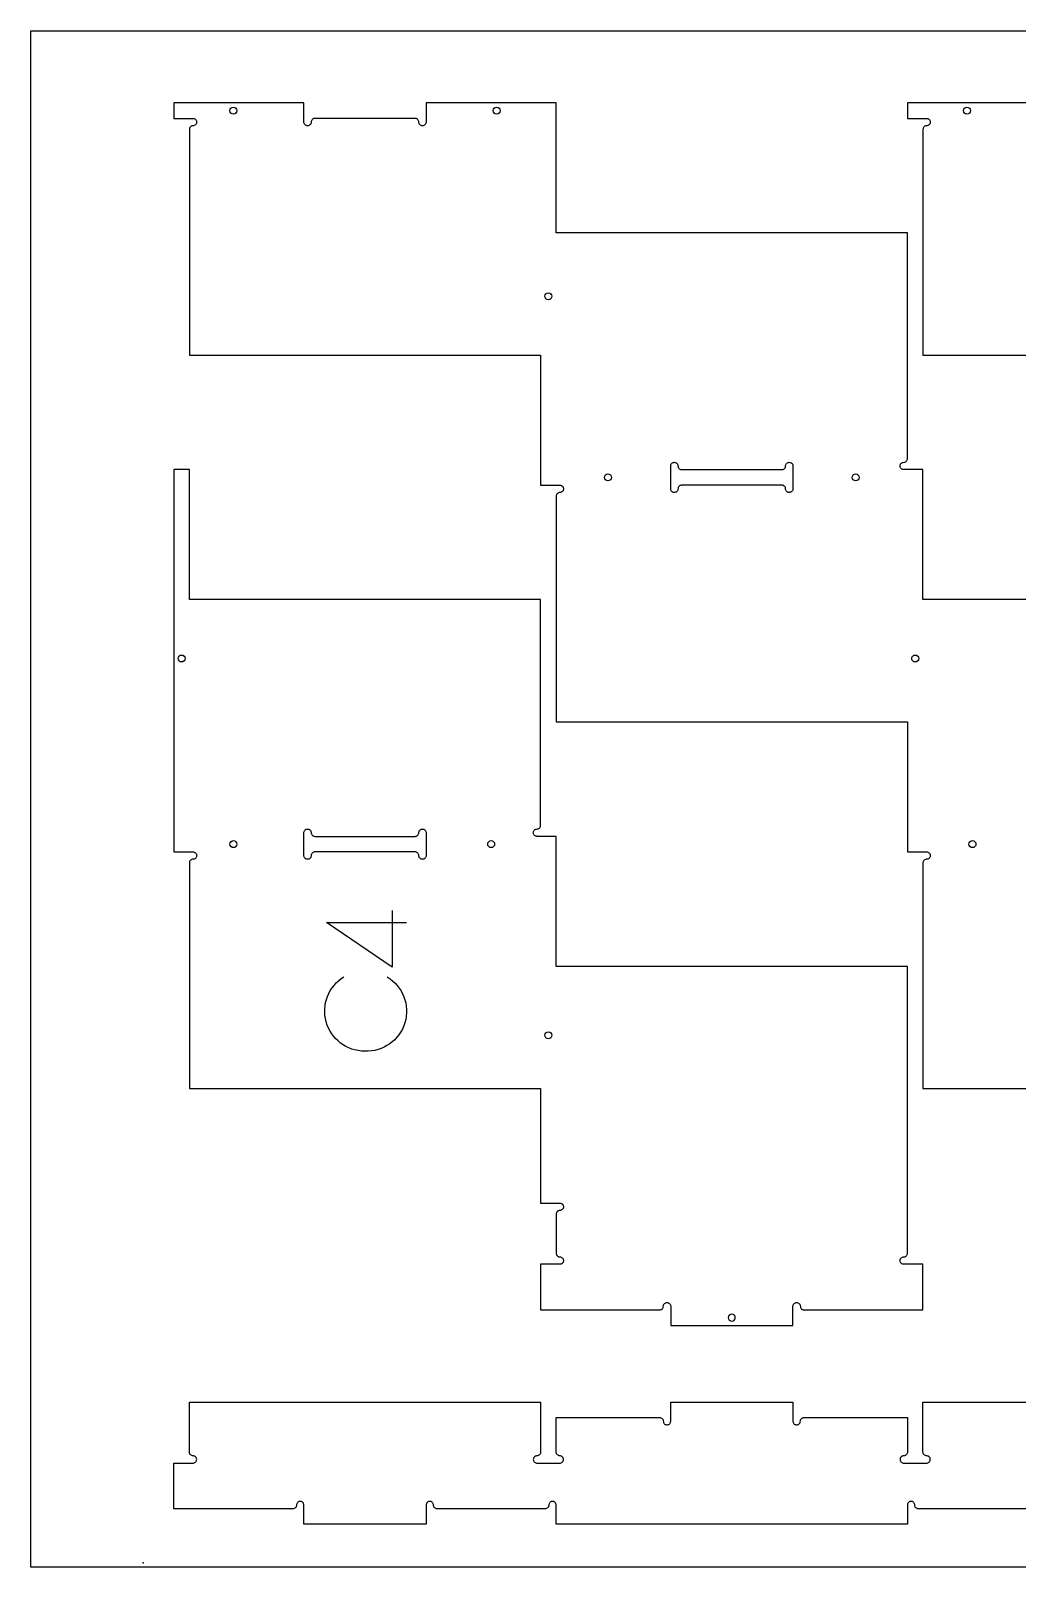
# Model space of a CAD drawing. Header units: inches. Extents: x 0 to 304, y 0 to 160.
# Drawn here: x 103.87 to 134.69, y 55.87 to 103.87 of the extents above; entities that cross this region are included whole.
import ezdxf

# ---------------------------------------------------------------- set-up
doc = ezdxf.new("R2010")
doc.units = ezdxf.units.IN
doc.header["$MEASUREMENT"] = 0
for name, color, linetype in [('000_NOTES', 6, 'Continuous'), ('CUT_HOLE', 1, 'Continuous'), ('CUT_number', 3, 'Continuous'), ('CUT_THRU', 7, 'Continuous')]:
    doc.layers.add(name, color=color, linetype=linetype)

# ---------------------------------------------------------------- blocks, each defined once
blk = doc.blocks.new('FASTENER')
blk.add_circle((0, 0), 0.109)

msp = doc.modelspace()

# ---------------------------------------------------------------- linework, layer by layer
at = {"layer": '000_NOTES'}
msp.add_lwpolyline([(103.874, 55.874), (103.874, 103.874), (199.874, 103.874), (199.874, 55.874)], close=True, dxfattribs=at)
at = {"layer": 'CUT_number'}
msp.add_lwpolyline([(115.165, 76.391), (115.165, 74.616), (113.115, 76.016), (115.615, 76.016)], dxfattribs=at)
msp.add_lwpolyline([(115.007, 74.32, -0.77786), (114.307, 71.995, -0.756443), (113.657, 74.32)], format="xyb", dxfattribs=at)
at = {"layer": 'CUT_THRU'}
for points in [[(142.714, 86.102, 0), (131.742, 86.102, 0), (131.742, 90.163, 0), (131.143, 90.163, 0), (131.143, 90.163, 0), (131.123, 90.165, 0), (131.103, 90.17, 0), (131.085, 90.178, 0), (131.069, 90.19, 0), (131.055, 90.204, 0), (131.043, 90.22, 0), (131.035, 90.238, 0), (131.03, 90.258, 0), (131.028, 90.277, 0), (131.03, 90.297, 0), (131.035, 90.317, 0), (131.043, 90.335, 0), (131.055, 90.351, 0), (131.069, 90.365, 0), (131.085, 90.377, 0), (131.103, 90.385, 0), (131.123, 90.39, 0), (131.163, 90.394, 0), (131.182, 90.399, 0), (131.2, 90.407, 0), (131.216, 90.419, 0), (131.23, 90.433, 0), (131.242, 90.449, 0), (131.25, 90.467, 0), (131.255, 90.487, 0), (131.257, 90.507, 0), (131.257, 97.558, 0), (120.286, 97.558, 0), (120.286, 101.62, 0), (116.224, 101.62, 0), (116.224, 101.02, 0), (116.222, 101, 0), (116.217, 100.981, 0), (116.209, 100.963, 0), (116.197, 100.946, 0), (116.183, 100.932, 0), (116.167, 100.921, 0), (116.149, 100.912, 0), (116.129, 100.907, 0), (116.11, 100.905, 0), (116.09, 100.907, 0), (116.07, 100.912, 0), (116.052, 100.921, 0), (116.036, 100.932, 0), (116.022, 100.946, 0), (116.01, 100.963, 0), (116.002, 100.981, 0), (115.997, 101, 0), (115.993, 101.04, 0), (115.988, 101.059, 0), (115.98, 101.077, 0), (115.968, 101.094, 0), (115.954, 101.108, 0), (115.938, 101.119, 0), (115.92, 101.128, 0), (115.9, 101.133, 0), (115.88, 101.135, 0), (112.749, 101.135, 0), (112.729, 101.133, 0), (112.71, 101.128, 0), (112.692, 101.119, 0), (112.675, 101.108, 0), (112.661, 101.094, 0), (112.65, 101.077, 0), (112.641, 101.059, 0), (112.636, 101.04, 0), (112.633, 101, 0), (112.627, 100.981, 0), (112.619, 100.963, 0), (112.608, 100.946, 0), (112.593, 100.932, 0), (112.577, 100.921, 0), (112.559, 100.912, 0), (112.54, 100.907, 0), (112.52, 100.905, 0), (112.5, 100.907, 0), (112.481, 100.912, 0), (112.462, 100.921, 0), (112.446, 100.932, 0), (112.432, 100.946, 0), (112.421, 100.963, 0), (112.412, 100.981, 0), (112.407, 101, 0), (112.405, 101.02, 0), (112.405, 101.62, 0), (108.344, 101.62, 0), (108.344, 101.135, 0), (108.943, 101.135, 0), (108.963, 101.133, 0), (108.983, 101.128, 0), (109.001, 101.119, 0), (109.017, 101.108, 0), (109.031, 101.094, 0), (109.043, 101.077, 0), (109.051, 101.059, 0), (109.056, 101.04, 0), (109.058, 101.02, 0), (109.056, 101, 0), (109.051, 100.981, 0), (109.043, 100.963, 0), (109.031, 100.946, 0), (109.017, 100.932, 0), (109.001, 100.921, 0), (108.983, 100.912, 0), (108.963, 100.907, 0), (108.923, 100.904, 0), (108.904, 100.899, 0), (108.886, 100.89, 0), (108.87, 100.879, 0), (108.856, 100.865, 0), (108.844, 100.848, 0), (108.836, 100.83, 0), (108.831, 100.811, 0), (108.829, 100.791, 0), (108.829, 93.739, 0), (119.801, 93.739, 0), (119.801, 89.678, 0), (120.4, 89.678, 0), (120.42, 89.676, 0), (120.439, 89.671, 0), (120.457, 89.663, 0), (120.474, 89.651, 0), (120.488, 89.637, 0), (120.499, 89.621, 0), (120.508, 89.603, 0), (120.513, 89.583, 0), (120.515, 89.563, 0), (120.513, 89.543, 0), (120.508, 89.524, 0), (120.499, 89.506, 0), (120.488, 89.49, 0), (120.474, 89.476, 0), (120.457, 89.464, 0), (120.439, 89.456, 0), (120.42, 89.451, 0), (120.38, 89.447, 0), (120.361, 89.442, 0), (120.343, 89.433, 0), (120.326, 89.422, 0), (120.312, 89.408, 0), (120.301, 89.391, 0), (120.292, 89.373, 0), (120.287, 89.354, 0), (120.286, 89.334, 0), (120.286, 82.283, 0), (131.257, 82.283, 0), (131.257, 78.221, 0), (131.857, 78.221, 0), (131.877, 78.219, 0), (131.896, 78.214, 0), (131.914, 78.206, 0), (131.93, 78.194, 0), (131.945, 78.18, 0), (131.956, 78.164, 0), (131.964, 78.146, 0), (131.97, 78.127, 0), (131.971, 78.107, 0), (131.97, 78.087, 0), (131.964, 78.067, 0), (131.956, 78.049, 0), (131.945, 78.033, 0), (131.93, 78.019, 0), (131.914, 78.007, 0), (131.896, 77.999, 0), (131.877, 77.994, 0), (131.837, 77.99, 0), (131.818, 77.985, 0), (131.799, 77.977, 0), (131.783, 77.965, 0), (131.769, 77.951, 0), (131.758, 77.935, 0), (131.749, 77.917, 0), (131.744, 77.897, 0), (131.742, 77.878, 0), (131.742, 70.826, 0), (142.714, 70.826, 0)], [(135.319, 101.62, 0), (131.257, 101.62, 0), (131.257, 101.135, 0), (131.857, 101.135, 0), (131.877, 101.133, 0), (131.896, 101.128, 0), (131.914, 101.119, 0), (131.93, 101.108, 0), (131.945, 101.094, 0), (131.956, 101.077, 0), (131.964, 101.059, 0), (131.97, 101.04, 0), (131.971, 101.02, 0), (131.97, 101, 0), (131.964, 100.981, 0), (131.956, 100.963, 0), (131.945, 100.946, 0), (131.93, 100.932, 0), (131.914, 100.921, 0), (131.896, 100.912, 0), (131.877, 100.907, 0), (131.837, 100.904, 0), (131.818, 100.899, 0), (131.799, 100.89, 0), (131.783, 100.879, 0), (131.769, 100.865, 0), (131.758, 100.848, 0), (131.749, 100.83, 0), (131.744, 100.811, 0), (131.742, 100.791, 0), (131.742, 93.739, 0), (142.714, 93.739, 0)], [(134.975, 57.702, 0), (131.601, 57.702, 0), (131.581, 57.704, 0), (131.562, 57.709, 0), (131.544, 57.718, 0), (131.527, 57.729, 0), (131.513, 57.743, 0), (131.502, 57.76, 0), (131.493, 57.778, 0), (131.488, 57.797, 0), (131.485, 57.837, 0), (131.479, 57.856, 0), (131.471, 57.874, 0), (131.46, 57.89, 0), (131.445, 57.905, 0), (131.429, 57.916, 0), (131.411, 57.925, 0), (131.392, 57.93, 0), (131.372, 57.931, 0), (131.352, 57.93, 0), (131.333, 57.925, 0), (131.314, 57.916, 0), (131.298, 57.905, 0), (131.284, 57.89, 0), (131.273, 57.874, 0), (131.264, 57.856, 0), (131.259, 57.837, 0), (131.257, 57.817, 0), (131.257, 57.217, 0), (120.286, 57.217, 0), (120.286, 57.817, 0), (120.284, 57.837, 0), (120.279, 57.856, 0), (120.27, 57.874, 0), (120.259, 57.89, 0), (120.245, 57.905, 0), (120.228, 57.916, 0), (120.21, 57.925, 0), (120.191, 57.93, 0), (120.171, 57.931, 0), (120.151, 57.93, 0), (120.132, 57.925, 0), (120.114, 57.916, 0), (120.097, 57.905, 0), (120.083, 57.89, 0), (120.072, 57.874, 0), (120.063, 57.856, 0), (120.058, 57.837, 0), (120.055, 57.797, 0), (120.049, 57.778, 0), (120.041, 57.76, 0), (120.03, 57.743, 0), (120.015, 57.729, 0), (119.999, 57.718, 0), (119.981, 57.709, 0), (119.962, 57.704, 0), (119.942, 57.702, 0), (116.568, 57.702, 0), (116.548, 57.704, 0), (116.529, 57.709, 0), (116.511, 57.718, 0), (116.494, 57.729, 0), (116.48, 57.743, 0), (116.469, 57.76, 0), (116.46, 57.778, 0), (116.455, 57.797, 0), (116.452, 57.837, 0), (116.446, 57.856, 0), (116.438, 57.874, 0), (116.426, 57.89, 0), (116.412, 57.905, 0), (116.396, 57.916, 0), (116.378, 57.925, 0), (116.359, 57.93, 0), (116.339, 57.931, 0), (116.319, 57.93, 0), (116.299, 57.925, 0), (116.281, 57.916, 0), (116.265, 57.905, 0), (116.251, 57.89, 0), (116.239, 57.874, 0), (116.231, 57.856, 0), (116.226, 57.837, 0), (116.224, 57.817, 0), (116.224, 57.217, 0), (112.405, 57.217, 0), (112.405, 57.817, 0), (112.403, 57.837, 0), (112.398, 57.856, 0), (112.39, 57.874, 0), (112.378, 57.89, 0), (112.364, 57.905, 0), (112.348, 57.916, 0), (112.33, 57.925, 0), (112.311, 57.93, 0), (112.291, 57.931, 0), (112.271, 57.93, 0), (112.251, 57.925, 0), (112.233, 57.916, 0), (112.217, 57.905, 0), (112.203, 57.89, 0), (112.191, 57.874, 0), (112.183, 57.856, 0), (112.178, 57.837, 0), (112.174, 57.797, 0), (112.169, 57.778, 0), (112.161, 57.76, 0), (112.149, 57.743, 0), (112.135, 57.729, 0), (112.119, 57.718, 0), (112.101, 57.709, 0), (112.081, 57.704, 0), (112.062, 57.702, 0), (108.344, 57.702, 0), (108.344, 59.127, 0), (108.943, 59.127, 0), (108.963, 59.128, 0), (108.983, 59.134, 0), (109.001, 59.142, 0), (109.017, 59.154, 0), (109.031, 59.168, 0), (109.043, 59.184, 0), (109.051, 59.202, 0), (109.056, 59.221, 0), (109.058, 59.241, 0), (109.056, 59.261, 0), (109.051, 59.28, 0), (109.043, 59.299, 0), (109.031, 59.315, 0), (109.017, 59.329, 0), (109.001, 59.341, 0), (108.983, 59.349, 0), (108.963, 59.354, 0), (108.923, 59.358, 0), (108.904, 59.363, 0), (108.886, 59.371, 0), (108.87, 59.383, 0), (108.856, 59.397, 0), (108.844, 59.413, 0), (108.836, 59.431, 0), (108.831, 59.451, 0), (108.829, 59.47, 0), (108.829, 61.036, 0), (119.801, 61.036, 0), (119.801, 59.47, 0), (119.799, 59.451, 0), (119.794, 59.431, 0), (119.785, 59.413, 0), (119.774, 59.397, 0), (119.76, 59.383, 0), (119.743, 59.371, 0), (119.725, 59.363, 0), (119.706, 59.358, 0), (119.666, 59.354, 0), (119.647, 59.349, 0), (119.629, 59.341, 0), (119.612, 59.329, 0), (119.598, 59.315, 0), (119.587, 59.299, 0), (119.578, 59.28, 0), (119.573, 59.261, 0), (119.571, 59.241, 0), (119.573, 59.221, 0), (119.578, 59.202, 0), (119.587, 59.184, 0), (119.598, 59.168, 0), (119.612, 59.154, 0), (119.629, 59.142, 0), (119.647, 59.134, 0), (119.666, 59.128, 0), (119.686, 59.127, 0), (120.4, 59.127, 0), (120.4, 59.127, 0), (120.42, 59.128, 0), (120.439, 59.134, 0), (120.457, 59.142, 0), (120.474, 59.154, 0), (120.488, 59.168, 0), (120.499, 59.184, 0), (120.508, 59.202, 0), (120.513, 59.221, 0), (120.515, 59.241, 0), (120.513, 59.261, 0), (120.508, 59.28, 0), (120.499, 59.299, 0), (120.488, 59.315, 0), (120.474, 59.329, 0), (120.457, 59.341, 0), (120.439, 59.349, 0), (120.42, 59.354, 0), (120.38, 59.358, 0), (120.361, 59.363, 0), (120.343, 59.371, 0), (120.326, 59.383, 0), (120.312, 59.397, 0), (120.301, 59.413, 0), (120.292, 59.431, 0), (120.287, 59.451, 0), (120.286, 59.47, 0), (120.286, 60.551, 0), (123.518, 60.551, 0), (123.538, 60.549, 0), (123.557, 60.544, 0), (123.575, 60.536, 0), (123.592, 60.524, 0), (123.606, 60.51, 0), (123.617, 60.494, 0), (123.626, 60.476, 0), (123.631, 60.457, 0), (123.635, 60.417, 0), (123.64, 60.397, 0), (123.648, 60.379, 0), (123.66, 60.363, 0), (123.674, 60.349, 0), (123.69, 60.337, 0), (123.708, 60.329, 0), (123.727, 60.324, 0), (123.747, 60.322, 0), (123.767, 60.324, 0), (123.787, 60.329, 0), (123.805, 60.337, 0), (123.821, 60.349, 0), (123.835, 60.363, 0), (123.847, 60.379, 0), (123.855, 60.397, 0), (123.86, 60.417, 0), (123.862, 60.437, 0), (123.862, 61.036, 0), (127.681, 61.036, 0), (127.681, 60.437, 0), (127.683, 60.417, 0), (127.688, 60.397, 0), (127.696, 60.379, 0), (127.708, 60.363, 0), (127.722, 60.349, 0), (127.738, 60.337, 0), (127.756, 60.329, 0), (127.775, 60.324, 0), (127.795, 60.322, 0), (127.815, 60.324, 0), (127.835, 60.329, 0), (127.853, 60.337, 0), (127.869, 60.349, 0), (127.883, 60.363, 0), (127.895, 60.379, 0), (127.903, 60.397, 0), (127.908, 60.417, 0), (127.912, 60.457, 0), (127.917, 60.476, 0), (127.925, 60.494, 0), (127.937, 60.51, 0), (127.951, 60.524, 0), (127.967, 60.536, 0), (127.985, 60.544, 0), (128.005, 60.549, 0), (128.025, 60.551, 0), (131.257, 60.551, 0), (131.257, 59.47, 0), (131.255, 59.451, 0), (131.25, 59.431, 0), (131.242, 59.413, 0), (131.23, 59.397, 0), (131.216, 59.383, 0), (131.2, 59.371, 0), (131.182, 59.363, 0), (131.163, 59.358, 0), (131.123, 59.354, 0), (131.103, 59.349, 0), (131.085, 59.341, 0), (131.069, 59.329, 0), (131.055, 59.315, 0), (131.043, 59.299, 0), (131.035, 59.28, 0), (131.03, 59.261, 0), (131.028, 59.241, 0), (131.03, 59.221, 0), (131.035, 59.202, 0), (131.043, 59.184, 0), (131.055, 59.168, 0), (131.069, 59.154, 0), (131.085, 59.142, 0), (131.103, 59.134, 0), (131.123, 59.128, 0), (131.143, 59.127, 0), (131.857, 59.127, 0), (131.877, 59.128, 0), (131.896, 59.134, 0), (131.914, 59.142, 0), (131.93, 59.154, 0), (131.945, 59.168, 0), (131.956, 59.184, 0), (131.964, 59.202, 0), (131.97, 59.221, 0), (131.971, 59.241, 0), (131.97, 59.261, 0), (131.964, 59.28, 0), (131.956, 59.299, 0), (131.945, 59.315, 0), (131.93, 59.329, 0), (131.914, 59.341, 0), (131.896, 59.349, 0), (131.877, 59.354, 0), (131.837, 59.358, 0), (131.818, 59.363, 0), (131.799, 59.371, 0), (131.783, 59.383, 0), (131.769, 59.397, 0), (131.758, 59.413, 0), (131.749, 59.431, 0), (131.744, 59.451, 0), (131.742, 59.47, 0), (131.742, 61.036, 0), (142.714, 61.036, 0)]]:
    msp.add_polyline3d(points, dxfattribs=at)
for points in [[(124.106, 90.22, 0), (124.118, 90.204, 0), (124.132, 90.19, 0), (124.148, 90.178, 0), (124.166, 90.17, 0), (124.186, 90.165, 0), (124.206, 90.163, 0), (127.337, 90.163, 0), (127.357, 90.165, 0), (127.376, 90.17, 0), (127.394, 90.178, 0), (127.411, 90.19, 0), (127.425, 90.204, 0), (127.436, 90.22, 0), (127.445, 90.238, 0), (127.45, 90.258, 0), (127.453, 90.297, 0), (127.459, 90.317, 0), (127.467, 90.335, 0), (127.478, 90.351, 0), (127.493, 90.365, 0), (127.509, 90.377, 0), (127.527, 90.385, 0), (127.546, 90.39, 0), (127.566, 90.392, 0), (127.586, 90.39, 0), (127.605, 90.385, 0), (127.624, 90.377, 0), (127.64, 90.365, 0), (127.654, 90.351, 0), (127.665, 90.335, 0), (127.674, 90.317, 0), (127.679, 90.297, 0), (127.681, 90.277, 0), (127.681, 89.563, 0), (127.679, 89.543, 0), (127.674, 89.524, 0), (127.665, 89.506, 0), (127.654, 89.49, 0), (127.64, 89.476, 0), (127.624, 89.464, 0), (127.605, 89.456, 0), (127.586, 89.451, 0), (127.566, 89.449, 0), (127.546, 89.451, 0), (127.527, 89.456, 0), (127.509, 89.464, 0), (127.493, 89.476, 0), (127.478, 89.49, 0), (127.467, 89.506, 0), (127.459, 89.524, 0), (127.453, 89.543, 0), (127.45, 89.583, 0), (127.445, 89.603, 0), (127.436, 89.621, 0), (127.425, 89.637, 0), (127.411, 89.651, 0), (127.394, 89.663, 0), (127.376, 89.671, 0), (127.357, 89.676, 0), (127.337, 89.678, 0), (124.206, 89.678, 0), (124.186, 89.676, 0), (124.166, 89.671, 0), (124.148, 89.663, 0), (124.132, 89.651, 0), (124.118, 89.637, 0), (124.106, 89.621, 0), (124.098, 89.603, 0), (124.093, 89.583, 0), (124.089, 89.543, 0), (124.084, 89.524, 0), (124.076, 89.506, 0), (124.064, 89.49, 0), (124.05, 89.476, 0), (124.034, 89.464, 0), (124.016, 89.456, 0), (123.996, 89.451, 0), (123.976, 89.449, 0), (123.957, 89.451, 0), (123.937, 89.456, 0), (123.919, 89.464, 0), (123.903, 89.476, 0), (123.889, 89.49, 0), (123.877, 89.506, 0), (123.869, 89.524, 0), (123.864, 89.543, 0), (123.862, 89.563, 0), (123.862, 90.277, 0), (123.864, 90.297, 0), (123.869, 90.317, 0), (123.877, 90.335, 0), (123.889, 90.351, 0), (123.903, 90.365, 0), (123.919, 90.377, 0), (123.937, 90.385, 0), (123.957, 90.39, 0), (123.976, 90.392, 0), (123.996, 90.39, 0), (124.016, 90.385, 0), (124.034, 90.377, 0), (124.05, 90.365, 0), (124.064, 90.351, 0), (124.076, 90.335, 0), (124.084, 90.317, 0), (124.089, 90.297, 0), (124.093, 90.258, 0), (124.098, 90.238, 0), (124.106, 90.22, 0)], [(120.301, 65.626, 0), (120.312, 65.61, 0), (120.326, 65.596, 0), (120.343, 65.585, 0), (120.361, 65.576, 0), (120.38, 65.571, 0), (120.42, 65.567, 0), (120.439, 65.562, 0), (120.457, 65.554, 0), (120.474, 65.542, 0), (120.488, 65.528, 0), (120.499, 65.512, 0), (120.508, 65.494, 0), (120.513, 65.475, 0), (120.515, 65.455, 0), (120.513, 65.435, 0), (120.508, 65.415, 0), (120.499, 65.397, 0), (120.488, 65.381, 0), (120.474, 65.367, 0), (120.457, 65.355, 0), (120.439, 65.347, 0), (120.42, 65.342, 0), (120.4, 65.34, 0), (119.801, 65.34, 0), (119.801, 63.916, 0), (123.518, 63.916, 0), (123.538, 63.917, 0), (123.557, 63.923, 0), (123.575, 63.931, 0), (123.592, 63.942, 0), (123.606, 63.957, 0), (123.617, 63.973, 0), (123.626, 63.991, 0), (123.631, 64.01, 0), (123.635, 64.05, 0), (123.64, 64.069, 0), (123.648, 64.087, 0), (123.66, 64.104, 0), (123.674, 64.118, 0), (123.69, 64.129, 0), (123.708, 64.138, 0), (123.727, 64.143, 0), (123.747, 64.145, 0), (123.767, 64.143, 0), (123.787, 64.138, 0), (123.805, 64.129, 0), (123.821, 64.118, 0), (123.835, 64.104, 0), (123.847, 64.087, 0), (123.855, 64.069, 0), (123.86, 64.05, 0), (123.862, 64.03, 0), (123.862, 63.431, 0), (127.681, 63.431, 0), (127.681, 64.03, 0), (127.683, 64.05, 0), (127.688, 64.069, 0), (127.696, 64.087, 0), (127.708, 64.104, 0), (127.722, 64.118, 0), (127.738, 64.129, 0), (127.756, 64.138, 0), (127.775, 64.143, 0), (127.795, 64.145, 0), (127.815, 64.143, 0), (127.835, 64.138, 0), (127.853, 64.129, 0), (127.869, 64.118, 0), (127.883, 64.104, 0), (127.895, 64.087, 0), (127.903, 64.069, 0), (127.908, 64.05, 0), (127.912, 64.01, 0), (127.917, 63.991, 0), (127.925, 63.973, 0), (127.937, 63.957, 0), (127.951, 63.942, 0), (127.967, 63.931, 0), (127.985, 63.923, 0), (128.005, 63.917, 0), (128.025, 63.916, 0), (131.742, 63.916, 0), (131.742, 65.34, 0), (131.143, 65.34, 0), (131.123, 65.342, 0), (131.103, 65.347, 0), (131.085, 65.355, 0), (131.069, 65.367, 0), (131.055, 65.381, 0), (131.043, 65.397, 0), (131.035, 65.415, 0), (131.03, 65.435, 0), (131.028, 65.455, 0), (131.03, 65.475, 0), (131.035, 65.494, 0), (131.043, 65.512, 0), (131.055, 65.528, 0), (131.069, 65.542, 0), (131.085, 65.554, 0), (131.103, 65.562, 0), (131.123, 65.567, 0), (131.163, 65.571, 0), (131.182, 65.576, 0), (131.2, 65.585, 0), (131.216, 65.596, 0), (131.23, 65.61, 0), (131.242, 65.626, 0), (131.25, 65.645, 0), (131.255, 65.664, 0), (131.257, 65.684, 0), (131.257, 74.645, 0), (120.286, 74.645, 0), (120.286, 78.706, 0), (119.686, 78.706, 0), (119.666, 78.708, 0), (119.647, 78.713, 0), (119.629, 78.722, 0), (119.612, 78.733, 0), (119.598, 78.747, 0), (119.587, 78.764, 0), (119.578, 78.782, 0), (119.573, 78.801, 0), (119.571, 78.821, 0), (119.573, 78.841, 0), (119.578, 78.86, 0), (119.587, 78.878, 0), (119.598, 78.894, 0), (119.612, 78.909, 0), (119.629, 78.92, 0), (119.647, 78.928, 0), (119.666, 78.934, 0), (119.706, 78.937, 0), (119.725, 78.942, 0), (119.743, 78.951, 0), (119.76, 78.962, 0), (119.774, 78.976, 0), (119.785, 78.993, 0), (119.794, 79.011, 0), (119.799, 79.03, 0), (119.801, 79.05, 0), (119.801, 86.102, 0), (108.829, 86.102, 0), (108.829, 90.163, 0), (108.344, 90.163, 0), (108.344, 78.221, 0), (108.943, 78.221, 0), (108.963, 78.219, 0), (108.983, 78.214, 0), (109.001, 78.206, 0), (109.017, 78.194, 0), (109.031, 78.18, 0), (109.043, 78.164, 0), (109.051, 78.146, 0), (109.056, 78.127, 0), (109.058, 78.107, 0), (109.056, 78.087, 0), (109.051, 78.067, 0), (109.043, 78.049, 0), (109.031, 78.033, 0), (109.017, 78.019, 0), (109.001, 78.007, 0), (108.983, 77.999, 0), (108.963, 77.994, 0), (108.923, 77.99, 0), (108.904, 77.985, 0), (108.886, 77.977, 0), (108.87, 77.965, 0), (108.856, 77.951, 0), (108.844, 77.935, 0), (108.836, 77.917, 0), (108.831, 77.897, 0), (108.829, 77.878, 0), (108.829, 70.826, 0), (119.801, 70.826, 0), (119.801, 67.25, 0), (120.4, 67.25, 0), (120.42, 67.248, 0), (120.439, 67.243, 0), (120.457, 67.234, 0), (120.474, 67.223, 0), (120.488, 67.209, 0), (120.499, 67.192, 0), (120.508, 67.174, 0), (120.513, 67.155, 0), (120.515, 67.135, 0), (120.513, 67.115, 0), (120.508, 67.096, 0), (120.499, 67.078, 0), (120.488, 67.061, 0), (120.474, 67.047, 0), (120.457, 67.036, 0), (120.439, 67.027, 0), (120.42, 67.022, 0), (120.38, 67.019, 0), (120.361, 67.013, 0), (120.343, 67.005, 0), (120.326, 66.994, 0), (120.312, 66.979, 0), (120.301, 66.963, 0), (120.292, 66.945, 0), (120.287, 66.926, 0), (120.286, 66.906, 0), (120.286, 65.684, 0), (120.287, 65.664, 0), (120.292, 65.645, 0), (120.301, 65.626, 0)], [(116.217, 78.067, 0), (116.209, 78.049, 0), (116.197, 78.033, 0), (116.183, 78.019, 0), (116.167, 78.007, 0), (116.149, 77.999, 0), (116.129, 77.994, 0), (116.11, 77.992, 0), (116.09, 77.994, 0), (116.07, 77.999, 0), (116.052, 78.007, 0), (116.036, 78.019, 0), (116.022, 78.033, 0), (116.01, 78.049, 0), (116.002, 78.067, 0), (115.997, 78.087, 0), (115.993, 78.127, 0), (115.988, 78.146, 0), (115.98, 78.164, 0), (115.968, 78.18, 0), (115.954, 78.194, 0), (115.938, 78.206, 0), (115.92, 78.214, 0), (115.9, 78.219, 0), (115.88, 78.221, 0), (112.749, 78.221, 0), (112.729, 78.219, 0), (112.71, 78.214, 0), (112.692, 78.206, 0), (112.675, 78.194, 0), (112.661, 78.18, 0), (112.65, 78.164, 0), (112.641, 78.146, 0), (112.636, 78.127, 0), (112.633, 78.087, 0), (112.627, 78.067, 0), (112.619, 78.049, 0), (112.608, 78.033, 0), (112.593, 78.019, 0), (112.577, 78.007, 0), (112.559, 77.999, 0), (112.54, 77.994, 0), (112.52, 77.992, 0), (112.5, 77.994, 0), (112.481, 77.999, 0), (112.462, 78.007, 0), (112.446, 78.019, 0), (112.432, 78.033, 0), (112.421, 78.049, 0), (112.412, 78.067, 0), (112.407, 78.087, 0), (112.405, 78.107, 0), (112.405, 78.821, 0), (112.407, 78.841, 0), (112.412, 78.86, 0), (112.421, 78.878, 0), (112.432, 78.894, 0), (112.446, 78.909, 0), (112.462, 78.92, 0), (112.481, 78.928, 0), (112.5, 78.934, 0), (112.52, 78.935, 0), (112.54, 78.934, 0), (112.559, 78.928, 0), (112.577, 78.92, 0), (112.593, 78.909, 0), (112.608, 78.894, 0), (112.619, 78.878, 0), (112.627, 78.86, 0), (112.633, 78.841, 0), (112.636, 78.801, 0), (112.641, 78.782, 0), (112.65, 78.764, 0), (112.661, 78.747, 0), (112.675, 78.733, 0), (112.692, 78.722, 0), (112.71, 78.713, 0), (112.729, 78.708, 0), (112.749, 78.706, 0), (115.88, 78.706, 0), (115.9, 78.708, 0), (115.92, 78.713, 0), (115.938, 78.722, 0), (115.954, 78.733, 0), (115.968, 78.747, 0), (115.98, 78.764, 0), (115.988, 78.782, 0), (115.993, 78.801, 0), (115.997, 78.841, 0), (116.002, 78.86, 0), (116.01, 78.878, 0), (116.022, 78.894, 0), (116.036, 78.909, 0), (116.052, 78.92, 0), (116.07, 78.928, 0), (116.09, 78.934, 0), (116.11, 78.935, 0), (116.129, 78.934, 0), (116.149, 78.928, 0), (116.167, 78.92, 0), (116.183, 78.909, 0), (116.197, 78.894, 0), (116.209, 78.878, 0), (116.217, 78.86, 0), (116.222, 78.841, 0), (116.224, 78.821, 0), (116.224, 78.107, 0), (116.222, 78.087, 0), (116.217, 78.067, 0)]]:
    msp.add_polyline3d(points, close=True, dxfattribs=at)
msp.add_point((107.389, 56.014), dxfattribs=at)

# ---------------------------------------------------------------- block references
at = {"layer": 'CUT_HOLE', "rotation": 90}
for p in [(110.203, 101.377), (118.427, 101.377), (133.116, 101.377), (120.043, 95.578), (121.902, 89.92), (129.641, 89.92), (108.586, 84.263), (131.5, 84.263), (110.203, 78.464), (118.255, 78.464), (133.288, 78.464), (120.043, 72.493)]:
    msp.add_blockref('FASTENER', p, dxfattribs=at)
at = {"layer": 'CUT_HOLE', "extrusion": (0, 0, -1), "rotation": 270}
msp.add_blockref('FASTENER', (-125.771, 63.673), dxfattribs=at)

doc.saveas('drawing.dxf')
